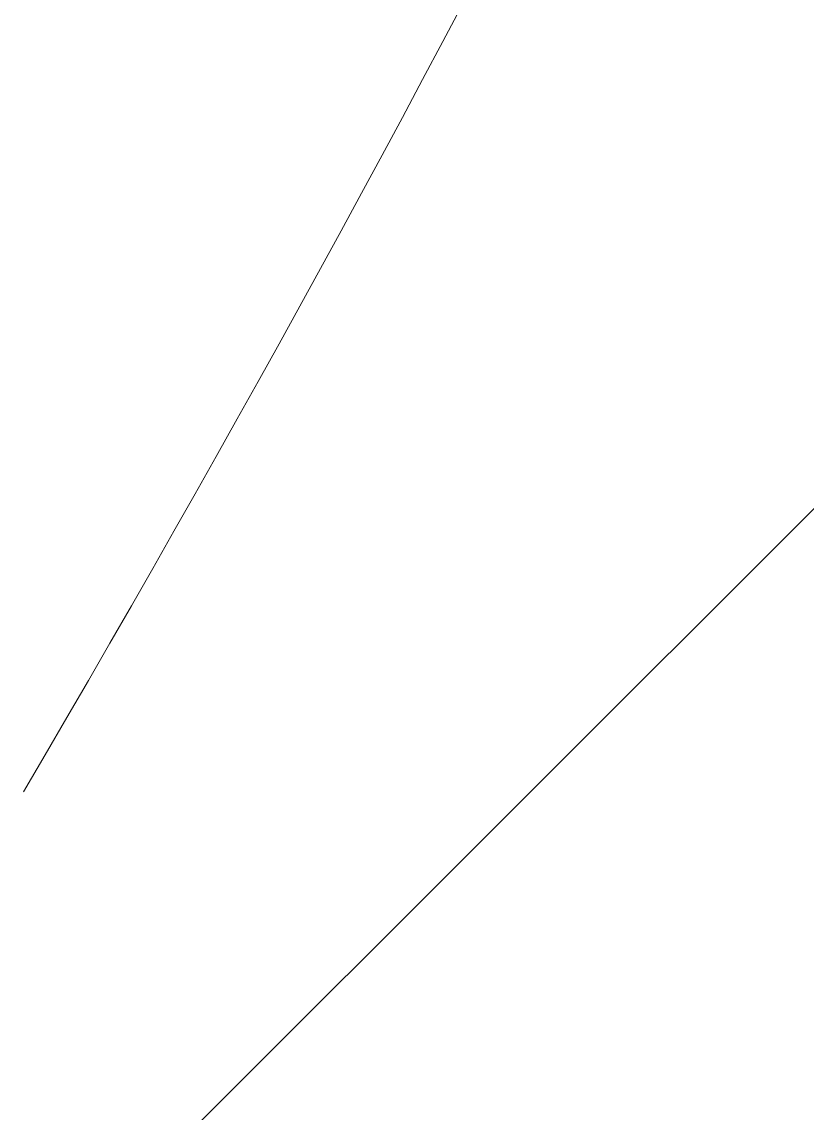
# Model space of a CAD drawing. Header units: metres. Extents: x -354 to -91, y 3 to 562.
# Drawn here: x -266.7903 to -266.6914, y 511.0666 to 511.2041 of the extents above; entities that cross this region are included whole.
import ezdxf

# ---------------------------------------------------------------- set-up
doc = ezdxf.new("R2010")
doc.units = ezdxf.units.M
doc.layers.add('A-DETL', color=7, linetype='Continuous', lineweight=13)
doc.layers.add('A-DETL-GENF', color=7, linetype='Continuous', lineweight=9)

msp = doc.modelspace()

# ---------------------------------------------------------------- hatches: boundary and pattern name
at = {"layer": 'A-DETL-GENF'}
h = msp.add_hatch(dxfattribs=at)
h.set_pattern_fill('FP_5', color=256, style=0, pattern_type=2)
h.set_pattern_definition([(45, (-500.2926, -694.024), (-0.42426407, 0.42426407), [])])
h.paths.add_polyline_path([(-268.07832, 509.88676), (-267.92018, 509.89619), (-267.79542, 509.91504), (-267.65909, 509.94919), (-267.54033, 509.99034), (-267.41209, 510.04906), (-267.29471, 510.11681), (-267.18837, 510.19175), (-267.08377, 510.28128), (-266.99166, 510.37608), (-266.90686, 510.48137), (-266.83307, 510.59259), (-266.76924, 510.71143), (-266.71777, 510.83258), (-266.67378, 510.96971), (-266.65829, 511.03782), (-266.63633, 511.15473), (-266.00892, 514.76415), (-265.99844, 514.85851), (-265.99421, 514.94944), (-265.99684, 515.05393), (-266.00549, 515.14771), (-266.01943, 515.23626), (-266.03531, 515.30852), (-266.05945, 515.39581), (-266.08954, 515.48285), (-266.12292, 515.56225), (-266.17503, 515.6692), (-266.22683, 515.78023), (-266.27053, 515.88641), (-266.30186, 515.97221), (-266.32986, 516.05832), (-266.35959, 516.16326), (-266.38087, 516.25182), (-266.40066, 516.35006), (-266.41652, 516.44813), (-266.42811, 516.54203), (-266.43806, 516.66655), (-266.44146, 516.75367), (-266.44193, 516.83413), (-266.4378, 516.96022), (-266.43026, 517.05565), (-266.41915, 517.15178), (-266.40006, 517.27137), (-266.01974, 519.45078), (-265.80621, 520.68695), (-266.33155, 520.68695), (-268.2107, 509.893), (-268.08462, 509.88706)])
h.paths.add_polyline_path([(-268.21132, 509.89651), (-268.21133, 509.89651), (-268.20615, 509.91959)])
h.paths.add_polyline_path([(-268.21133, 509.89651), (-268.21134, 509.89651), (-268.20623, 509.91959)])
h.paths.add_polyline_path([(-268.21123, 509.89651), (-268.21124, 509.89651), (-268.20546, 509.91959)])
h.paths.add_polyline_path([(-268.21121, 509.89651), (-268.21122, 509.89651), (-268.20533, 509.91959)])
h.paths.add_polyline_path([(-268.21126, 509.89651), (-268.21126, 509.89651), (-268.20565, 509.91959)])
h.paths.add_polyline_path([(-268.21134, 509.89651), (-268.21134, 509.89651), (-268.20627, 509.91959)])
h.paths.add_polyline_path([(-268.20604, 509.91959), (-268.20603, 509.91959), (-268.20382, 509.92929)])
h.paths.add_polyline_path([(-268.20594, 509.91959), (-268.20593, 509.91959), (-268.20382, 509.92871)])
h.paths.add_polyline_path([(-268.20595, 509.91959), (-268.20594, 509.91959), (-268.20382, 509.92876)])
h.paths.add_polyline_path([(-268.20607, 509.91959), (-268.20607, 509.91959), (-268.20382, 509.9295)])
h.paths.add_polyline_path([(-268.20608, 509.91959), (-268.20607, 509.91959), (-268.20382, 509.92954)])
h.paths.add_polyline_path([(-268.21126, 509.89651), (-268.21127, 509.89651), (-268.20569, 509.91959)])
h.paths.add_polyline_path([(-268.21128, 509.89651), (-268.21129, 509.89651), (-268.20585, 509.91959)])
h.paths.add_polyline_path([(-268.20587, 509.91959), (-268.20586, 509.91959), (-268.20382, 509.92831)])
h.paths.add_polyline_path([(-268.20588, 509.91959), (-268.20587, 509.91959), (-268.20382, 509.92836)])
h.paths.add_polyline_path([(-268.21129, 509.89651), (-268.21129, 509.89651), (-268.20589, 509.91959)])
h.paths.add_polyline_path([(-268.20591, 509.91959), (-268.20592, 509.91959), (-268.20382, 509.92856)])
h.paths.add_polyline_path([(-268.20592, 509.91959), (-268.20592, 509.91959), (-268.20382, 509.92861)])
h.paths.add_polyline_path([(-268.20601, 509.91959), (-268.20602, 509.91959), (-268.20382, 509.92915)])
h.paths.add_polyline_path([(-268.20633, 509.91959), (-268.20632, 509.91959), (-268.20382, 509.9311)])
h.paths.add_polyline_path([(-268.20605, 509.91959), (-268.20605, 509.91959), (-268.20382, 509.92937)])
h.paths.add_polyline_path([(-268.20605, 509.91959), (-268.20606, 509.91959), (-268.20382, 509.92942)])
h.paths.add_polyline_path([(-268.20608, 509.91959), (-268.20609, 509.91959), (-268.20382, 509.92958)])
h.paths.add_polyline_path([(-268.20609, 509.91959), (-268.20609, 509.91959), (-268.20382, 509.92963)])
h.paths.add_polyline_path([(-268.20611, 509.91959), (-268.20612, 509.91959), (-268.20382, 509.92979)])
h.paths.add_polyline_path([(-268.20612, 509.91959), (-268.20613, 509.91959), (-268.20382, 509.92983)])
h.paths.add_polyline_path([(-268.20616, 509.91959), (-268.20616, 509.91959), (-268.20382, 509.93006)])
h.paths.add_polyline_path([(-268.2013, 509.94268), (-268.20131, 509.94268), (-268.19126, 509.98885)])
h.paths.add_polyline_path([(-266.6223, 511.23538), (-266.62231, 511.23538), (-266.61968, 511.25047)])
h.paths.add_polyline_path([(-266.61785, 511.26095), (-266.61785, 511.26095), (-266.61542, 511.27489)])
h.paths.add_polyline_path([(-266.04917, 515.36205), (-266.04918, 515.36205), (-266.05046, 515.36608)])
h.paths.add_polyline_path([(-266.61488, 516.03686), (-266.61489, 516.03686), (-266.60159, 516.11315)])
h.paths.add_polyline_path([(-266.61486, 516.03686), (-266.61486, 516.03686), (-266.60151, 516.11345)])
h.paths.add_polyline_path([(-266.45402, 516.96022), (-266.45403, 516.96022), (-266.45356, 516.96289)])
h.paths.add_polyline_path([(-266.4217, 517.1449), (-266.4217, 517.1449), (-266.42089, 517.14958)])
h.paths.add_polyline_path([(-266.4217, 517.1449), (-266.42171, 517.1449), (-266.42089, 517.14958)])
h.paths.add_polyline_path([(-266.41487, 517.18404), (-266.41487, 517.18405), (-266.41191, 517.20103)])
h.paths.add_polyline_path([(-266.41487, 517.18405), (-266.41487, 517.18406), (-266.4119, 517.2011)])

# ---------------------------------------------------------------- linework, layer by layer
at = {"layer": 'A-DETL', "color": 254, "lineweight": 18, "true_color": 0xdbdbdb}
msp.add_arc((-268.92002, 512.35894), 2.4706, 329.55571, 337.58951, dxfattribs=at)

doc.saveas('drawing.dxf')
